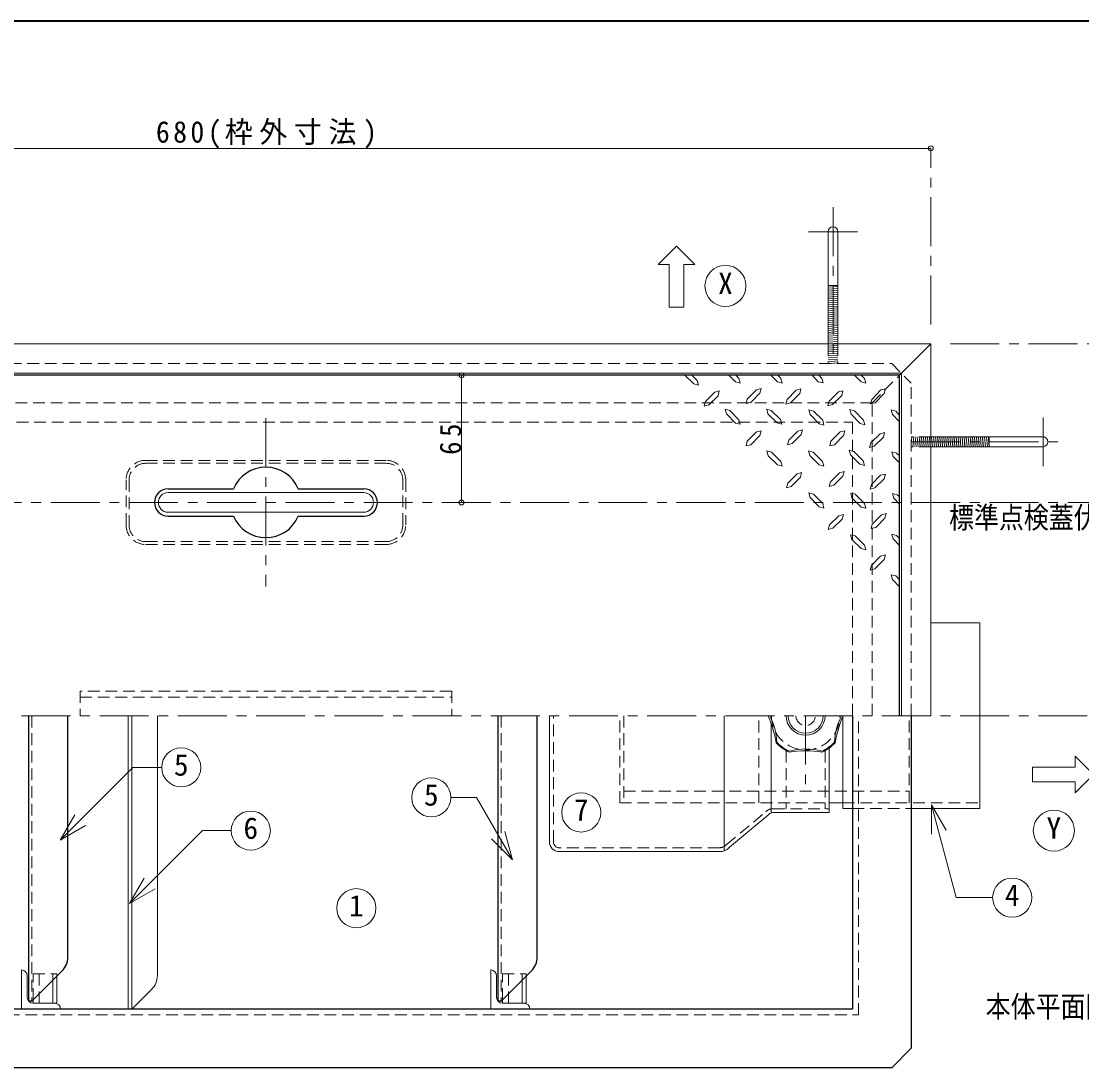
# Model space of a CAD drawing. Units: millimetres at full size, sheet at 1:5; details may follow other scales. Extents: x -1062 to 963, y -702 to 703.
# Drawn here: x -255 to 287, y 168 to 703 of the extents above; entities that cross this region are included whole.
import ezdxf
from ezdxf.enums import TextEntityAlignment as Align

# ---------------------------------------------------------------- set-up
doc = ezdxf.new("R2010")
doc.units = ezdxf.units.MM
doc.header["$LTSCALE"] = 5
doc.header["$PDMODE"] = 32
doc.header["$PDSIZE"] = 2.5
doc.linetypes.add('CHAIN1', pattern=[8, 5, -1, 1, -1])
doc.linetypes.add('DASHED1', pattern=[1.8, 1.2, -0.6])
doc.layers.add('0-A', color=4, linetype='Continuous', lineweight=9)
doc.styles.add('ＭＳ ゴシック', font='')
doc.styles.get('ＭＳ ゴシック').set_extended_font_data('MS Gothic')

msp = doc.modelspace()

# ---------------------------------------------------------------- linework, layer by layer
at = {"layer": '0-A', "color": 1, "lineweight": 40}
msp.add_line((962.602, 702.509), (-1062.398, 702.509), dxfattribs=at)
at = {"layer": '0-A'}
for p, q in [((-469.898, 637.509), (210.102, 637.509)), ((70.727, 578.134), (76.352, 578.134)), ((76.352, 578.134), (76.352, 556.259)), ((83.852, 556.259), (83.852, 578.134)), ((162.602, 567.408), (157.602, 567.408)), ((157.602, 566.538), (162.602, 566.946)), ((157.602, 565.535), (162.602, 565.943)), ((157.602, 564.531), (162.602, 564.94)), ((157.602, 563.528), (162.602, 563.936)), ((157.602, 562.525), (162.602, 562.933)), ((157.602, 561.521), (162.602, 561.93)), ((157.602, 560.518), (162.602, 560.926)), ((157.602, 559.515), (162.602, 559.923)), ((157.602, 558.511), (162.602, 558.92)), ((76.352, 556.259), (83.852, 556.259)), ((157.602, 557.508), (162.602, 557.916)), ((157.602, 556.505), (162.602, 556.913)), ((157.602, 555.501), (162.602, 555.91)), ((157.602, 554.498), (162.602, 554.906)), ((157.602, 553.495), (162.602, 553.903)), ((157.602, 552.491), (162.602, 552.9)), ((157.602, 551.488), (162.602, 551.896)), ((157.602, 550.485), (162.602, 550.893)), ((157.602, 549.481), (162.602, 549.89)), ((157.602, 548.478), (162.602, 548.886)), ((157.602, 547.475), (162.602, 547.883)), ((157.602, 546.471), (162.602, 546.88)), ((157.602, 545.468), (162.602, 545.876)), ((157.602, 544.465), (162.602, 544.873)), ((157.602, 543.461), (162.602, 543.87)), ((157.602, 542.458), (162.602, 542.866)), ((157.602, 541.455), (162.602, 541.863)), ((157.602, 540.451), (162.602, 540.86)), ((157.602, 539.448), (162.602, 539.856)), ((157.602, 538.445), (162.602, 538.853)), ((158.435, 537.509), (162.602, 537.85)), ((-29.898, 456.509), (-29.898, 521.509)), ((84.381, 521.509), (88.914, 517.084)), ((87.939, 521.509), (90.639, 518.809)), ((106.914, 521.509), (110.289, 518.134)), ((128.289, 521.509), (131.664, 518.134)), ((131.814, 521.509), (133.464, 519.859)), ((149.416, 521.509), (152.589, 518.209)), ((152.814, 521.509), (154.389, 519.934)), ((171.114, 521.509), (174.489, 518.134)), ((174.564, 521.509), (176.214, 519.859)), ((195.102, 522.509), (194.102, 521.509)), ((134.064, 517.459), (131.664, 518.134)), ((133.464, 519.859), (134.064, 517.459)), ((154.989, 517.609), (152.589, 518.209)), ((154.389, 519.934), (154.989, 517.609)), ((176.889, 517.459), (174.489, 518.134)), ((176.214, 519.859), (176.889, 517.459)), ((94.839, 508.084), (99.639, 512.884)), ((96.639, 506.359), (101.364, 511.084)), ((99.639, 512.884), (101.964, 513.484)), ((101.964, 513.484), (101.364, 511.084)), ((118.089, 507.634), (122.739, 512.359)), ((136.614, 509.134), (141.339, 513.934)), ((138.339, 507.409), (143.064, 512.134)), ((158.064, 508.234), (162.864, 513.034)), ((159.864, 506.509), (164.589, 511.234)), ((162.864, 513.034), (165.189, 513.634)), ((165.189, 513.634), (164.589, 511.234)), ((179.889, 509.209), (184.614, 514.009)), ((181.614, 507.484), (186.339, 512.209)), ((184.614, 514.009), (187.014, 514.609)), ((187.014, 514.609), (186.339, 512.209)), ((94.839, 508.084), (94.239, 505.759)), ((96.639, 506.359), (94.239, 505.759)), ((116.289, 509.359), (115.689, 507.034)), ((118.089, 507.634), (115.689, 507.034)), ((136.614, 509.134), (135.939, 506.809)), ((138.339, 507.409), (135.939, 506.809)), ((158.064, 508.234), (157.464, 505.909)), ((159.864, 506.509), (157.464, 505.909)), ((179.889, 509.209), (179.214, 506.884)), ((181.614, 507.484), (179.214, 506.884)), ((107.289, 503.584), (104.964, 504.184)), ((105.564, 501.784), (104.964, 504.184)), ((105.564, 501.784), (110.289, 497.059)), ((107.289, 503.584), (112.014, 498.784)), ((126.789, 501.859), (126.189, 504.259)), ((128.514, 503.584), (126.189, 504.259)), ((126.789, 501.859), (131.514, 497.134)), ((128.514, 503.584), (133.314, 498.859)), ((150.114, 503.209), (147.714, 503.809)), ((148.389, 501.409), (147.714, 503.809)), ((148.389, 501.409), (153.039, 496.759)), ((150.114, 503.209), (154.839, 498.484)), ((169.314, 501.559), (168.639, 503.959)), ((171.039, 503.284), (168.639, 503.959)), ((169.314, 501.559), (174.039, 496.834)), ((171.039, 503.284), (175.764, 498.559)), ((192.189, 503.209), (189.789, 503.809)), ((190.464, 501.409), (189.789, 503.809)), ((190.464, 501.409), (194.102, 497.772)), ((192.189, 503.209), (194.102, 501.024)), ((133.914, 496.534), (131.514, 497.134)), ((133.314, 498.859), (133.914, 496.534)), ((142.164, 493.009), (144.489, 493.684)), ((144.489, 493.684), (143.889, 491.284)), ((155.439, 496.084), (153.039, 496.759)), ((154.839, 498.484), (155.439, 496.084)), ((176.439, 496.234), (174.039, 496.834)), ((175.764, 498.559), (176.439, 496.234)), ((116.289, 487.759), (121.014, 492.559)), ((118.014, 486.034), (122.739, 490.759)), ((121.014, 492.559), (123.339, 493.159)), ((123.339, 493.159), (122.739, 490.759)), ((137.439, 488.284), (136.764, 485.884)), ((137.439, 488.284), (142.164, 493.009)), ((139.164, 486.559), (143.889, 491.284)), ((159.039, 487.759), (163.764, 492.559)), ((160.839, 486.034), (165.489, 490.759)), ((163.764, 492.559), (166.164, 493.159)), ((166.164, 493.159), (165.489, 490.759)), ((179.439, 486.934), (184.164, 491.659)), ((181.164, 485.209), (185.889, 489.934)), ((210.102, 485.842), (210.442, 490.009)), ((211.037, 485.009), (211.446, 490.009)), ((212.04, 485.009), (212.449, 490.009)), ((213.044, 485.009), (213.452, 490.009)), ((214.047, 485.009), (214.456, 490.009)), ((215.05, 485.009), (215.459, 490.009)), ((216.054, 485.009), (216.462, 490.009)), ((217.057, 485.009), (217.466, 490.009)), ((218.06, 485.009), (218.469, 490.009)), ((219.064, 485.009), (219.472, 490.009)), ((220.067, 485.009), (220.476, 490.009)), ((221.07, 485.009), (221.479, 490.009)), ((222.074, 485.009), (222.482, 490.009)), ((223.077, 485.009), (223.486, 490.009)), ((224.08, 485.009), (224.489, 490.009)), ((225.084, 485.009), (225.492, 490.009)), ((226.087, 485.009), (226.496, 490.009)), ((227.09, 485.009), (227.499, 490.009)), ((228.094, 485.009), (228.502, 490.009)), ((229.097, 485.009), (229.506, 490.009)), ((230.1, 485.009), (230.509, 490.009)), ((231.104, 485.009), (231.512, 490.009)), ((232.107, 485.009), (232.516, 490.009)), ((233.11, 485.009), (233.519, 490.009)), ((234.114, 485.009), (234.522, 490.009)), ((235.117, 485.009), (235.526, 490.009)), ((236.12, 485.009), (236.529, 490.009)), ((237.124, 485.009), (237.532, 490.009)), ((238.127, 485.009), (238.536, 490.009)), ((239.13, 485.009), (239.539, 490.009)), ((240.001, 490.009), (240.001, 485.009)), ((116.289, 487.759), (115.614, 485.434)), ((118.014, 486.034), (115.614, 485.434)), ((128.664, 482.134), (126.339, 482.809)), ((126.939, 480.409), (126.339, 482.809)), ((139.164, 486.559), (136.764, 485.884)), ((149.964, 482.209), (147.564, 482.884)), ((148.239, 480.484), (147.564, 482.884)), ((159.039, 487.759), (158.439, 485.434)), ((160.839, 486.034), (158.439, 485.434)), ((170.739, 482.509), (168.414, 483.184)), ((169.014, 480.784), (168.414, 483.184)), ((179.439, 486.934), (178.764, 484.534)), ((181.164, 485.209), (178.764, 484.534)), ((126.939, 480.409), (131.664, 475.684)), ((128.664, 482.134), (133.464, 477.409)), ((133.464, 477.409), (134.064, 475.084)), ((148.239, 480.484), (152.964, 475.759)), ((149.964, 482.209), (154.689, 477.484)), ((154.689, 477.484), (155.364, 475.084)), ((169.014, 480.784), (173.739, 476.059)), ((170.739, 482.509), (175.539, 477.784)), ((175.539, 477.784), (176.139, 475.384)), ((192.639, 481.759), (190.239, 482.359)), ((190.914, 479.959), (190.239, 482.359)), ((190.914, 479.959), (194.102, 476.772)), ((192.639, 481.759), (194.102, 480.297)), ((134.064, 475.084), (131.664, 475.684)), ((155.364, 475.084), (152.964, 475.759)), ((176.139, 475.384), (173.739, 476.059)), ((138.714, 464.659), (143.439, 469.384)), ((158.739, 466.984), (158.064, 464.584)), ((158.739, 466.984), (163.464, 471.709)), ((160.464, 465.259), (165.189, 469.984)), ((179.739, 465.634), (184.464, 470.434)), ((181.539, 463.909), (186.189, 468.634)), ((184.464, 470.434), (186.864, 471.034)), ((186.864, 471.034), (186.189, 468.634)), ((136.989, 466.384), (136.314, 463.984)), ((138.714, 464.659), (136.314, 463.984)), ((148.389, 459.034), (147.714, 461.434)), ((150.114, 460.759), (147.714, 461.434)), ((160.464, 465.259), (158.064, 464.584)), ((171.489, 460.684), (169.164, 461.284)), ((169.764, 458.884), (169.164, 461.284)), ((179.739, 465.634), (179.139, 463.309)), ((181.539, 463.909), (179.139, 463.309)), ((191.139, 458.659), (190.539, 461.059)), ((192.939, 460.459), (190.539, 461.059)), ((148.389, 459.034), (153.039, 454.309)), ((150.114, 460.759), (154.839, 456.034)), ((154.839, 456.034), (155.439, 453.634)), ((169.764, 458.884), (174.489, 454.159)), ((171.489, 460.684), (176.289, 455.884)), ((176.289, 455.884), (176.889, 453.559)), ((191.139, 458.659), (194.102, 455.697)), ((192.939, 460.459), (194.102, 459.297)), ((155.439, 453.634), (153.039, 454.309)), ((176.889, 453.559), (174.489, 454.159)), ((180.189, 445.459), (184.914, 450.259)), ((184.914, 450.259), (187.314, 450.859)), ((187.314, 450.859), (186.639, 448.459)), ((158.364, 445.009), (157.689, 442.609)), ((158.364, 445.009), (163.089, 449.734)), ((160.089, 443.284), (164.814, 448.009)), ((180.189, 445.459), (179.589, 443.134)), ((181.989, 443.734), (186.639, 448.459)), ((160.089, 443.284), (157.689, 442.609)), ((171.489, 439.384), (169.089, 439.984)), ((169.764, 437.584), (169.089, 439.984)), ((171.489, 439.384), (176.214, 434.659)), ((181.989, 443.734), (179.589, 443.134)), ((190.839, 437.884), (190.164, 440.284)), ((192.564, 439.684), (190.164, 440.284)), ((192.564, 439.684), (194.102, 438.147)), ((169.764, 437.584), (174.489, 432.934)), ((176.214, 434.659), (176.889, 432.259)), ((190.839, 437.884), (194.102, 434.491)), ((176.889, 432.259), (174.489, 432.934)), ((179.739, 424.309), (184.464, 429.034)), ((184.464, 429.034), (186.864, 429.709)), ((186.864, 429.709), (186.189, 427.309)), ((179.739, 424.309), (179.139, 421.909)), ((181.539, 422.584), (186.189, 427.309)), ((181.539, 422.584), (179.139, 421.909)), ((190.464, 417.109), (189.789, 419.509)), ((192.189, 418.909), (189.789, 419.509)), ((192.189, 418.909), (194.102, 416.997)), ((190.464, 417.109), (194.102, 413.326)), ((-185.398, 214.651), (-185.398, 347.509)), ((104.396, 347.509), (104.396, 278.406)), ((128.405, 343.633), (128.405, 297.789)), ((283.977, 326.884), (283.977, 321.259)), ((262.102, 321.259), (262.102, 313.759)), ((283.977, 321.259), (262.102, 321.259)), ((262.102, 313.759), (283.977, 313.759)), ((158.102, 302.959), (165.102, 302.959)), ((-198.398, 197.509), (-188.327, 207.58))]:
    msp.add_line(p, q, dxfattribs=at)
at = {"layer": '0-A', "linetype": 'CHAIN1'}
for p, q in [((210.102, 547.509), (210.102, 637.509)), ((160.102, 607.408), (160.102, 527.509)), ((172.602, 594.908), (147.602, 594.908)), ((220.102, 537.509), (360.102, 537.509)), ((-129.898, 499.509), (-129.898, 413.509)), ((267.501, 500.009), (267.501, 475.009)), ((200.102, 487.509), (280.001, 487.509)), ((-559.898, 456.509), (300.102, 456.509)), ((-494.898, 347.509), (360.102, 347.509)), ((146.102, 347.509), (146.102, 312.509))]:
    msp.add_line(p, q, dxfattribs=at)
at = {"layer": '0-A', "color": 7, "lineweight": 18}
for p, q in [((157.602, 594.908), (157.602, 537.509)), ((162.602, 594.908), (162.602, 537.509)), ((210.102, 537.509), (-469.898, 537.509)), ((195.102, 522.509), (210.102, 537.509)), ((210.102, 537.509), (210.102, 347.509)), ((195.102, 522.509), (-454.898, 522.509)), ((195.102, 522.509), (195.102, 347.509)), ((267.501, 490.009), (210.102, 490.009)), ((267.501, 485.009), (210.102, 485.009)), ((-179.898, 461.509), (-79.898, 461.509)), ((-179.898, 451.509), (-79.898, 451.509)), ((210.102, 395.009), (235.102, 395.009)), ((-200.398, 197.509), (-200.398, 347.509)), ((-198.398, 347.509), (-198.398, 197.509)), ((15.102, 347.509), (15.102, 283.009)), ((165.102, 300.009), (165.102, 346.907)), ((158.102, 330.889), (158.102, 297.959)), ((-235.111, 283.823), (-197.887, 321.047)), ((-183.175, 321.047), (-197.887, 321.047)), ((-35.314, 305.716), (-22.22, 305.716)), ((-3.845, 273.89), (-22.22, 305.716)), ((165.102, 300.009), (170.102, 300.009)), ((210.389, 301.956), (223.112, 254.474)), ((210.389, 301.956), (210.389, 286.956)), ((210.389, 301.956), (217.889, 288.966)), ((-235.111, 283.823), (-227.611, 296.813)), ((107.176, 280.218), (127.213, 297.013)), ((129.4, 297.959), (158.102, 297.959)), ((-235.111, 283.823), (-222.121, 291.323)), ((-199.563, 251.511), (-162.339, 288.735)), ((-147.627, 288.735), (-162.339, 288.735)), ((-3.845, 273.89), (-7.727, 288.379)), ((-3.845, 273.89), (-14.451, 284.497)), ((20.102, 278.009), (102.072, 278.009)), ((-199.563, 251.511), (-192.063, 264.501)), ((-199.563, 251.511), (-186.573, 259.011)), ((241.741, 254.474), (223.112, 254.474)), ((-254.898, 217.509), (-254.898, 197.509)), ((-14.898, 217.509), (-14.898, 197.509)), ((-251.898, 203.509), (-251.898, 214.509)), ((-238.9, 200.509), (-238.9, 212.273)), ((-236.743, 214.43), (-236.743, 200.509)), ((-11.898, 203.509), (-11.898, 214.509)), ((1.1, 200.509), (1.1, 212.273)), ((3.257, 214.43), (3.257, 200.509)), ((-248.898, 200.509), (-248.898, 202.275)), ((-8.898, 200.509), (-8.898, 202.275)), ((-236.743, 200.509), (-248.898, 200.509)), ((3.257, 200.509), (-8.898, 200.509))]:
    msp.add_line(p, q, dxfattribs=at)
at = {"layer": '0-A', "linetype": 'DASHED1'}
for p, q in [((157.602, 537.441), (158.435, 537.509)), ((157.602, 537.509), (157.602, 527.509)), ((162.602, 537.509), (162.602, 527.509)), ((157.602, 536.438), (162.602, 536.846)), ((157.602, 535.435), (162.602, 535.843)), ((157.602, 534.431), (162.602, 534.84)), ((157.602, 533.428), (162.602, 533.836)), ((157.602, 532.425), (162.602, 532.833)), ((157.602, 531.421), (162.602, 531.83)), ((-449.898, 527.509), (190.102, 527.509)), ((157.602, 530.418), (162.602, 530.826)), ((157.602, 529.415), (162.602, 529.823)), ((157.602, 528.411), (162.602, 528.82)), ((158.843, 527.509), (162.602, 527.816)), ((190.102, 527.509), (200.102, 517.509)), ((180.102, 507.509), (194.102, 521.509)), ((200.102, 347.509), (200.102, 517.509)), ((180.102, 507.509), (-274.466, 507.509)), ((180.102, 347.509), (180.102, 507.509)), ((-275.352, 497.509), (170.102, 497.509)), ((170.102, 347.509), (170.102, 497.509)), ((210.102, 490.009), (200.102, 490.009)), ((200.102, 486.25), (200.409, 490.009)), ((201.004, 485.009), (201.412, 490.009)), ((202.007, 485.009), (202.416, 490.009)), ((203.011, 485.009), (203.419, 490.009)), ((204.014, 485.009), (204.422, 490.009)), ((205.017, 485.009), (205.426, 490.009)), ((206.021, 485.009), (206.429, 490.009)), ((207.024, 485.009), (207.432, 490.009)), ((208.027, 485.009), (208.436, 490.009)), ((209.03, 485.009), (209.439, 490.009)), ((210.102, 485.009), (200.102, 485.009)), ((210.034, 485.009), (210.102, 485.842)), ((-224.898, 357.009), (-34.898, 357.009)), ((17.102, 283.009), (17.102, 347.509)), ((51.102, 302.959), (51.102, 347.509)), ((53.102, 347.509), (53.102, 302.959)), ((122.102, 302.959), (122.102, 347.509)), ((199.102, 302.959), (199.102, 347.509)), ((136.102, 329.614), (136.102, 299.959)), ((156.102, 329.614), (156.102, 299.959)), ((53.102, 308.959), (199.102, 308.959)), ((51.102, 302.959), (158.102, 302.959)), ((105.717, 281.587), (125.755, 298.381)), ((129.4, 299.959), (158.102, 299.959)), ((165.102, 302.959), (235.102, 302.959)), ((170.102, 300.009), (200.102, 300.009)), ((102.072, 280.009), (20.102, 280.009)), ((-245.898, 200.509), (-245.898, 215.509)), ((-238.9, 212.273), (-238.9, 215.509)), ((-236.743, 215.509), (-236.743, 214.43)), ((-5.898, 200.509), (-5.898, 215.509)), ((1.1, 212.273), (1.1, 215.509)), ((3.257, 215.509), (3.257, 214.43))]:
    msp.add_line(p, q, dxfattribs=at)
at = {"layer": '0-A', "color": 5, "lineweight": 25}
for p, q in [((194.102, 521.509), (-273.573, 521.509)), ((194.102, 347.509), (194.102, 521.509)), ((-179.898, 463.509), (-146.481, 463.509)), ((-113.315, 463.509), (-79.898, 463.509)), ((-179.898, 449.509), (-146.481, 449.509)), ((-113.315, 449.509), (-79.898, 449.509)), ((-251.148, 201.525), (-251.148, 347.509)), ((-231.148, 224.167), (-231.148, 347.509)), ((-11.148, 201.525), (-11.148, 347.509)), ((8.852, 224.167), (8.852, 347.509)), ((170.102, 347.509), (170.102, 197.509)), ((200.102, 347.509), (200.102, 177.509)), ((-234.077, 217.096), (-249.648, 201.525)), ((5.923, 217.096), (-9.648, 201.525)), ((-249.648, 201.525), (-251.148, 201.525)), ((-9.648, 201.525), (-11.148, 201.525)), ((170.102, 197.509), (-429.898, 197.509)), ((200.102, 177.509), (190.102, 167.509)), ((190.102, 167.509), (-449.898, 167.509))]:
    msp.add_line(p, q, dxfattribs=at)
at = {"layer": '0-A', "color": 7, "linetype": 'DASHED1', "lineweight": 18}
for p, q in [((-191.398, 478.009), (-68.398, 478.009)), ((-191.398, 476.509), (-68.398, 476.509)), ((-201.398, 445.009), (-201.398, 468.009)), ((-199.898, 468.009), (-199.898, 445.009)), ((-59.898, 445.009), (-59.898, 468.009)), ((-58.398, 468.009), (-58.398, 445.009)), ((-191.398, 436.509), (-68.398, 436.509)), ((-191.398, 435.009), (-68.398, 435.009)), ((-34.898, 360.009), (-224.898, 360.009)), ((-224.898, 360.009), (-224.898, 347.509)), ((-34.898, 360.009), (-34.898, 347.509)), ((-249.648, 347.509), (-249.648, 201.525)), ((-9.648, 347.509), (-9.648, 201.525)), ((173.102, 194.509), (173.102, 347.509)), ((-432.898, 194.509), (173.102, 194.509))]:
    msp.add_line(p, q, dxfattribs=at)
at = {"layer": '0-A'}
for points in [[(70.727, 578.134), (80.102, 587.509), (89.477, 578.134), (83.852, 578.134)], [(110.364, 521.509), (112.014, 519.859), (112.689, 517.534), (110.289, 518.134)], [(90.639, 518.809), (91.314, 516.409), (88.914, 517.084)], [(116.289, 509.359), (121.014, 514.159), (123.414, 514.759), (122.739, 512.359)], [(141.339, 513.934), (143.664, 514.534), (143.064, 512.134)], [(112.014, 498.784), (112.689, 496.459), (110.289, 497.059)], [(184.164, 491.659), (186.489, 492.334), (185.889, 489.934)], [(163.464, 471.709), (165.864, 472.309), (165.189, 469.984)], [(136.989, 466.384), (141.714, 471.109), (144.039, 471.784), (143.439, 469.384)], [(163.089, 449.734), (165.489, 450.334), (164.814, 448.009)], [(283.977, 326.884), (293.352, 317.509), (283.977, 308.134), (283.977, 313.759)]]:
    msp.add_lwpolyline(points, dxfattribs=at)
at = {"layer": '0-A', "color": 7, "lineweight": 18}
msp.add_lwpolyline([(200.102, 300.009), (235.102, 300.009), (235.102, 395.009)], dxfattribs=at)
at = {"layer": '0-A', "linetype": 'DASHED1'}
for points in [[(-248.898, 202.275), (-248.898, 215.509), (-236.743, 215.509)], [(-8.898, 202.275), (-8.898, 215.509), (3.257, 215.509)]]:
    msp.add_lwpolyline(points, dxfattribs=at)
at = {"layer": '0-A', "color": 7, "lineweight": 18}
for centre, radius in [((105.102, 567.197), 10.5), ((-173.175, 321.047), 10), ((-45.314, 305.716), 10), ((31.355, 298.013), 10), ((-137.627, 288.735), 10), ((273.039, 288.759), 10.5), ((251.741, 254.474), 10), ((-83.656, 249.08), 10)]:
    msp.add_circle(centre, radius, dxfattribs=at)
for centre, radius, start, end in [((160.102, 594.908), 2.5, 0, 180), ((267.501, 487.509), 2.5, 270, 90), ((-179.898, 456.509), 5, 90, 270), ((-79.898, 456.509), 5, 270, 90), ((76.721, 324.966), 54.951, 9.11306, 24.21987), ((102.282, 333.272), 29.075, 1.44958, 29.32092), ((146.102, 347.509), 9, 180, 0), ((189.921, 333.272), 29.075, 150.67908, 178.55042), ((215.483, 324.966), 54.951, 155.78013, 170.88694), ((146.102, 347.509), 20.5, 222.46304, 245.53696), ((146.102, 347.509), 20, 222.46304, 245.53696), ((146.102, 347.509), 20, 294.46304, 317.53696), ((146.102, 347.509), 20.5, 294.46304, 317.53696), ((146.102, 274.558), 54.951, 81.11306, 98.88694), ((146.102, 301.435), 29.075, 73.44958, 106.55042), ((129.4, 294.959), 3, 90, 136.80874), ((20.102, 283.009), 5, 180, 270), ((102.072, 285.009), 7, 270, 316.80874), ((-254.898, 214.509), 3, 0, 90), ((-14.898, 214.509), 3, 0, 90), ((-248.898, 203.509), 3, 180, 270), ((-8.898, 203.509), 3, 180, 270), ((-237.898, 197.509), 3, 0, 90), ((2.102, 197.509), 3, 0, 90)]:
    msp.add_arc(centre, radius, start, end, dxfattribs=at)
at = {"layer": '0-A', "color": 7, "linetype": 'DASHED1', "lineweight": 18}
for centre, radius, start, end in [((-191.398, 468.009), 10, 90, 180), ((-68.398, 468.009), 10, 0, 90), ((-191.398, 468.009), 8.5, 90, 180), ((-68.398, 468.009), 8.5, 0, 90), ((-191.398, 445.009), 10, 180, 270), ((-191.398, 445.009), 8.5, 180, 270), ((-68.398, 445.009), 10, 270, 0), ((-68.398, 445.009), 8.5, 270, 0)]:
    msp.add_arc(centre, radius, start, end, dxfattribs=at)
at = {"layer": '0-A', "color": 5, "lineweight": 25}
for centre, radius, start, end in [((-129.898, 456.509), 18, 22.88538, 157.11462), ((-179.898, 456.509), 7, 90, 270), ((-79.898, 456.509), 7, 270, 90), ((-129.898, 456.509), 18, 202.88538, 337.11462), ((-241.148, 224.167), 10, 315, 360), ((-1.148, 224.167), 10, 315, 360)]:
    msp.add_arc(centre, radius, start, end, dxfattribs=at)
at = {"layer": '0-A', "linetype": 'DASHED1'}
for centre, radius, start, end in [((146.102, 347.509), 17.5, 180, 0), ((146.102, 347.509), 5, 180, 0), ((129.4, 294.959), 5, 90, 136.80874), ((20.102, 283.009), 3, 180, 270), ((102.072, 285.009), 5, 270, 316.80874)]:
    msp.add_arc(centre, radius, start, end, dxfattribs=at)
at = {"layer": '0-A'}
for centre, start, end in [((146.102, 347.509), 180, 0), ((-195.398, 214.651), 315, 360)]:
    msp.add_arc(centre, 10, start, end, dxfattribs=at)
for p in [(210.102, 637.509), (-29.898, 521.509), (-29.898, 456.509)]:
    msp.add_point(p, dxfattribs=at)

# ---------------------------------------------------------------- texts
at = {"layer": '0-A', "color": 7, "style": 'ＭＳ ゴシック'}
for s, p in [('X', (101.352, 559.697)), ('5', (-176.925, 313.547)), ('5', (-49.064, 298.216)), ('7', (27.605, 290.513)), ('6', (-141.377, 281.235)), ('Y', (269.289, 281.259)), ('4', (247.991, 246.974)), ('1', (-87.406, 241.58))]:
    msp.add_text(s, height=11, dxfattribs=at).set_placement(p, align=Align.BOTTOM_LEFT)
at = {"layer": '0-A', "color": 7, "style": 'ＭＳ ゴシック', "width": 0.85}
for s, p in [('標準点検蓋伏せ図', (219.435, 440.009)), ('本体平面図', (238.185, 190.009))]:
    msp.add_text(s, height=11, dxfattribs=at).set_placement(p, align=Align.BOTTOM_LEFT)
at = {"layer": '0-A', "color": 7, "insert": (-186.148, 637.509), "char_height": 11, "attachment_point": 7, "style": 'ＭＳ ゴシック'}
msp.add_mtext('\\T1.24;\\W0.95;680(枠外寸法)', dxfattribs=at)
at = {"layer": '0-A', "color": 7, "insert": (-29.898, 480.884), "char_height": 11, "attachment_point": 7, "rotation": 90, "style": 'ＭＳ ゴシック'}
msp.add_mtext('\\T1.36;\\W0.9;65', dxfattribs=at)

doc.saveas('drawing.dxf')
